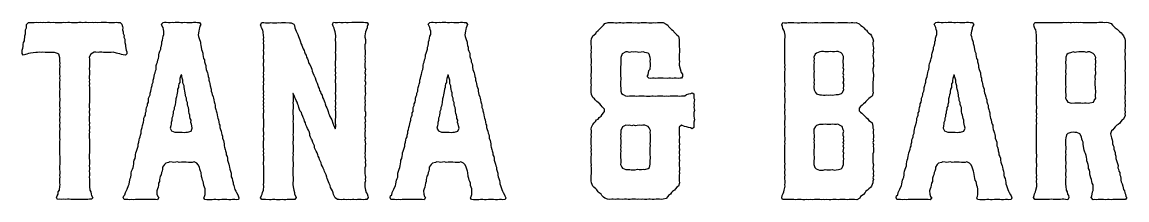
# Model space of a CAD drawing. Extents: x 2 to 209, y -23 to -4.
# Drawn here: x 150.8 to 209.2, y -22.7 to -13.3 of the extents above; entities that cross this region are included whole.
import ezdxf

# ---------------------------------------------------------------- set-up
doc = ezdxf.new("R2010")
doc.units = 0
doc.layers.add('INK_EXT_XXXXXX', color=7, linetype='CONTINUOUS')

msp = doc.modelspace()

# ---------------------------------------------------------------- linework, layer by layer
at = {"layer": 'INK_EXT_XXXXXX', "color": 7}
for points in [[(156.079, -13.511), (156.104, -13.597), (156.092, -13.695), (156.116, -13.805), (156.128, -13.879), (156.166, -13.99), (156.153, -14.088), (156.202, -14.186), (156.202, -14.259), (156.202, -14.37), (156.239, -14.48), (156.239, -14.554), (156.263, -14.677), (156.288, -14.762), (156.313, -14.848), (156.313, -14.959), (156.251, -15.032), (156.128, -15.02), (156.03, -14.996), (155.945, -14.959), (155.847, -14.946), (155.773, -14.922), (155.589, -14.873), (155.478, -14.885), (155.393, -14.897), (155.294, -14.885), (155.172, -14.897), (155.086, -14.897), (154.987, -14.873), (154.877, -14.873), (154.804, -14.885), (154.681, -14.873), (154.583, -14.873), (154.411, -14.984), (154.325, -15.143), (154.337, -15.241), (154.35, -15.351), (154.337, -15.45), (154.337, -15.634), (154.325, -15.757), (154.35, -15.855), (154.35, -16.026), (154.325, -16.149), (154.325, -16.223), (154.337, -16.345), (154.325, -16.419), (154.35, -16.529), (154.325, -16.639), (154.35, -16.714), (154.337, -16.836), (154.35, -16.934), (154.35, -17.02), (154.337, -17.13), (154.337, -17.413), (154.35, -17.523), (154.325, -17.609), (154.325, -17.719), (154.35, -17.916), (154.325, -17.99), (154.35, -18.186), (154.325, -18.284), (154.325, -18.492), (154.337, -18.591), (154.325, -18.713), (154.337, -18.787), (154.35, -18.897), (154.325, -18.995), (154.337, -19.082), (154.325, -19.18), (154.325, -19.388), (154.337, -19.474), (154.35, -19.596), (154.337, -19.683), (154.337, -19.768), (154.35, -19.866), (154.35, -20.173), (154.325, -20.259), (154.325, -20.455), (154.337, -20.578), (154.337, -20.762), (154.325, -20.86), (154.35, -20.958), (154.35, -21.044), (154.325, -21.142), (154.337, -21.253), (154.337, -21.351), (154.325, -21.449), (154.337, -21.56), (154.337, -21.731), (154.35, -21.829), (154.337, -21.952), (154.362, -22.148), (154.411, -22.222), (154.423, -22.345), (154.448, -22.418), (154.509, -22.541), (154.448, -22.615), (154.35, -22.615), (154.252, -22.627), (154.129, -22.639), (154.055, -22.639), (153.957, -22.627), (153.761, -22.627), (153.65, -22.639), (153.552, -22.627), (153.442, -22.627), (153.356, -22.639), (153.27, -22.615), (153.172, -22.615), (153.061, -22.627), (152.976, -22.615), (152.878, -22.639), (152.754, -22.615), (152.656, -22.627), (152.595, -22.529), (152.632, -22.443), (152.693, -22.345), (152.693, -22.222), (152.754, -22.148), (152.767, -21.927), (152.791, -21.854), (152.779, -21.756), (152.767, -21.645), (152.767, -21.56), (152.791, -21.437), (152.779, -21.363), (152.791, -21.241), (152.791, -21.154), (152.767, -21.056), (152.779, -20.971), (152.767, -20.873), (152.791, -20.775), (152.791, -20.357), (152.767, -20.284), (152.779, -20.186), (152.779, -20.062), (152.767, -19.964), (152.779, -19.866), (152.767, -19.793), (152.767, -19.584), (152.791, -19.474), (152.767, -19.376), (152.767, -19.29), (152.779, -19.192), (152.767, -19.082), (152.791, -18.885), (152.779, -18.799), (152.779, -18.689), (152.791, -18.615), (152.767, -18.48), (152.779, -18.406), (152.791, -18.309), (152.779, -18.186), (152.767, -18.112), (152.791, -18.001), (152.779, -17.916), (152.791, -17.818), (152.767, -17.707), (152.767, -17.597), (152.779, -17.511), (152.791, -17.413), (152.791, -17.327), (152.767, -17.228), (152.767, -16.934), (152.791, -16.812), (152.767, -16.726), (152.779, -16.639), (152.779, -16.541), (152.767, -16.443), (152.791, -16.345), (152.767, -16.247), (152.791, -16.136), (152.779, -16.038), (152.779, -15.94), (152.767, -15.83), (152.767, -15.757), (152.791, -15.634), (152.779, -15.535), (152.791, -15.462), (152.779, -15.351), (152.767, -15.253), (152.767, -15.168), (152.718, -14.984), (152.644, -14.934), (152.497, -14.897), (152.374, -14.885), (152.3, -14.885), (152.202, -14.897), (152.092, -14.885), (151.994, -14.897), (151.884, -14.873), (151.798, -14.897), (151.712, -14.873), (151.589, -14.897), (151.503, -14.885), (151.221, -14.922), (151.123, -14.946), (151.025, -14.984), (150.951, -14.996), (150.841, -15.032), (150.78, -14.946), (150.792, -14.873), (150.792, -14.762), (150.816, -14.665), (150.841, -14.578), (150.841, -14.468), (150.853, -14.358), (150.902, -14.272), (150.914, -14.186), (150.927, -14.1), (150.927, -14.002), (150.963, -13.904), (150.963, -13.781), (150.963, -13.695), (151.012, -13.597), (151.012, -13.487), (151.012, -13.413), (151.123, -13.314), (151.246, -13.302), (151.417, -13.302), (151.515, -13.29), (151.626, -13.302), (151.736, -13.29), (151.834, -13.302), (151.921, -13.29), (152.019, -13.314), (152.117, -13.29), (152.227, -13.29), (152.3, -13.314), (152.424, -13.29), (152.522, -13.314), (152.595, -13.314), (152.705, -13.302), (152.791, -13.314), (152.89, -13.314), (152.988, -13.29), (153.098, -13.302), (153.196, -13.29), (153.282, -13.29), (153.392, -13.302), (153.503, -13.302), (153.577, -13.314), (153.699, -13.314), (153.773, -13.29), (153.895, -13.29), (153.994, -13.302), (154.092, -13.29), (154.178, -13.29), (154.288, -13.314), (154.484, -13.29), (154.571, -13.302), (154.681, -13.29), (154.767, -13.314), (154.963, -13.29), (155.246, -13.29), (155.368, -13.302), (155.454, -13.302), (155.552, -13.314), (155.662, -13.302), (155.748, -13.29), (155.847, -13.314), (155.957, -13.302), (156.043, -13.389)], [(162.067, -22.198), (162.104, -22.271), (162.177, -22.382), (162.202, -22.443), (162.239, -22.553), (162.214, -22.639), (162.092, -22.652), (162.018, -22.639), (161.907, -22.627), (161.809, -22.652), (161.699, -22.652), (161.601, -22.627), (161.515, -22.627), (161.416, -22.639), (161.331, -22.639), (161.208, -22.652), (161.122, -22.652), (161.024, -22.639), (160.914, -22.627), (160.828, -22.652), (160.545, -22.652), (160.435, -22.627), (160.386, -22.541), (160.423, -22.468), (160.447, -22.37), (160.447, -22.161), (160.447, -22.063), (160.423, -21.977), (160.386, -21.903), (160.374, -21.78), (160.349, -21.694), (160.312, -21.608), (160.288, -21.523), (160.264, -21.425), (160.239, -21.204), (160.214, -21.142), (160.177, -21.044), (160.153, -20.922), (160.092, -20.799), (160.006, -20.725), (159.871, -20.652), (159.773, -20.676), (159.576, -20.676), (159.453, -20.663), (159.196, -20.663), (159.085, -20.676), (159, -20.652), (158.901, -20.663), (158.803, -20.676), (158.718, -20.663), (158.595, -20.652), (158.521, -20.676), (158.374, -20.713), (158.3, -20.787), (158.202, -20.922), (158.202, -21.032), (158.178, -21.142), (158.141, -21.204), (158.129, -21.326), (158.08, -21.4), (158.055, -21.511), (158.043, -21.584), (158.043, -21.682), (157.993, -21.78), (157.981, -21.879), (157.969, -21.977), (157.933, -22.063), (157.896, -22.185), (157.908, -22.345), (157.945, -22.468), (158.006, -22.529), (157.933, -22.652), (157.822, -22.639), (157.724, -22.627), (157.527, -22.627), (157.43, -22.639), (157.331, -22.639), (157.245, -22.627), (157.159, -22.639), (157.037, -22.639), (156.963, -22.627), (156.841, -22.639), (156.767, -22.627), (156.669, -22.652), (156.558, -22.627), (156.448, -22.652), (156.362, -22.639), (156.263, -22.627), (156.166, -22.627), (156.128, -22.529), (156.153, -22.443), (156.215, -22.382), (156.239, -22.271), (156.276, -22.198), (156.325, -22.087), (156.411, -21.903), (156.436, -21.829), (156.448, -21.707), (156.472, -21.608), (156.497, -21.523), (156.534, -21.449), (156.546, -21.326), (156.546, -21.253), (156.57, -21.142), (156.607, -21.032), (156.644, -20.946), (156.669, -20.86), (156.681, -20.75), (156.693, -20.652), (156.705, -20.566), (156.754, -20.48), (156.767, -20.357), (156.779, -20.272), (156.791, -20.173), (156.828, -20.087), (156.865, -19.989), (156.889, -19.879), (156.914, -19.817), (156.914, -19.719), (156.951, -19.609), (156.963, -19.498), (156.988, -19.425), (157.024, -19.327), (157.037, -19.241), (157.073, -19.13), (157.073, -19.032), (157.098, -18.946), (157.122, -18.848), (157.147, -18.738), (157.196, -18.554), (157.22, -18.456), (157.22, -18.357), (157.257, -18.271), (157.294, -18.186), (157.294, -18.063), (157.343, -17.99), (157.343, -17.891), (157.355, -17.781), (157.405, -17.682), (157.405, -17.597), (157.454, -17.511), (157.466, -17.388), (157.466, -17.302), (157.515, -17.192), (157.54, -17.118), (157.54, -17.032), (157.589, -16.922), (157.601, -16.836), (157.613, -16.726), (157.65, -16.627), (157.662, -16.554), (157.699, -16.443), (157.699, -16.345), (157.736, -16.235), (157.76, -16.149), (157.785, -16.038), (157.809, -15.952), (157.822, -15.855), (157.858, -15.781), (157.871, -15.658), (157.871, -15.572), (157.896, -15.462), (157.933, -15.401), (157.956, -15.278), (157.981, -15.204), (158.006, -15.106), (158.006, -15.008), (158.031, -14.922), (158.067, -14.812), (158.104, -14.713), (158.104, -14.603), (158.141, -14.53), (158.165, -14.406), (158.165, -14.333), (158.202, -14.235), (158.214, -14.137), (158.239, -14.027), (158.276, -13.94), (158.276, -13.768), (158.251, -13.671), (158.227, -13.572), (158.19, -13.499), (158.141, -13.401), (158.227, -13.302), (158.312, -13.29), (158.399, -13.29), (158.509, -13.314), (158.607, -13.314), (158.718, -13.29), (158.791, -13.302), (158.877, -13.29), (159.073, -13.29), (159.172, -13.314), (159.27, -13.314), (159.38, -13.29), (159.491, -13.302), (159.65, -13.302), (159.761, -13.314), (159.846, -13.29), (159.957, -13.29), (160.042, -13.302), (160.153, -13.314), (160.227, -13.413), (160.177, -13.499), (160.153, -13.585), (160.141, -13.658), (160.116, -13.768), (160.079, -13.953), (160.104, -14.039), (160.129, -14.149), (160.202, -14.345), (160.202, -14.406), (160.227, -14.517), (160.251, -14.615), (160.264, -14.726), (160.288, -14.824), (160.337, -14.922), (160.337, -14.996), (160.349, -15.106), (160.374, -15.204), (160.423, -15.278), (160.423, -15.388), (160.46, -15.486), (160.484, -15.572), (160.484, -15.67), (160.509, -15.781), (160.545, -15.879), (160.582, -15.965), (160.595, -16.038), (160.607, -16.149), (160.643, -16.235), (160.643, -16.345), (160.68, -16.443), (160.693, -16.529), (160.717, -16.639), (160.778, -16.812), (160.778, -16.922), (160.803, -17.008), (160.828, -17.106), (160.877, -17.216), (160.889, -17.29), (160.914, -17.388), (160.926, -17.486), (160.963, -17.597), (160.987, -17.67), (160.987, -17.781), (161.024, -17.891), (161.036, -17.965), (161.073, -18.075), (161.085, -18.173), (161.098, -18.271), (161.122, -18.345), (161.159, -18.443), (161.171, -18.566), (161.196, -18.664), (161.233, -18.725), (161.233, -18.836), (161.257, -18.946), (161.294, -19.032), (161.318, -19.143), (161.343, -19.216), (161.368, -19.302), (161.368, -19.4), (161.416, -19.523), (161.441, -19.621), (161.454, -19.707), (161.454, -19.805), (161.478, -19.879), (161.515, -20.001), (161.527, -20.075), (161.564, -20.173), (161.564, -20.284), (161.613, -20.37), (161.637, -20.455), (161.637, -20.553), (161.662, -20.663), (161.699, -20.775), (161.723, -20.86), (161.748, -20.934), (161.76, -21.044), (161.797, -21.142), (161.822, -21.253), (161.822, -21.351), (161.834, -21.437), (161.882, -21.523), (161.907, -21.633), (161.932, -21.731), (161.932, -21.817), (161.969, -21.903), (162.03, -22.112)], [(165.17, -22.259), (165.183, -22.333), (165.256, -22.529), (165.195, -22.639), (165.097, -22.627), (164.999, -22.639), (164.79, -22.639), (164.717, -22.652), (164.606, -22.652), (164.521, -22.639), (164.41, -22.652), (164.226, -22.652), (164.14, -22.627), (164.017, -22.627), (163.943, -22.652), (163.846, -22.652), (163.649, -22.627), (163.453, -22.627), (163.38, -22.541), (163.44, -22.431), (163.465, -22.345), (163.49, -22.259), (163.539, -22.148), (163.551, -21.94), (163.539, -21.842), (163.563, -21.756), (163.551, -21.657), (163.551, -21.449), (163.563, -21.363), (163.551, -21.265), (163.551, -20.873), (163.539, -20.775), (163.539, -20.676), (163.551, -20.578), (163.551, -20.467), (163.563, -20.37), (163.539, -20.272), (163.563, -20.197), (163.539, -20.087), (163.551, -19.977), (163.539, -19.891), (163.539, -19.584), (163.551, -19.486), (163.551, -19.388), (163.539, -19.314), (163.563, -19.192), (163.563, -19.118), (163.539, -18.995), (163.539, -18.897), (163.551, -18.811), (163.563, -18.701), (163.551, -18.603), (163.563, -18.517), (163.551, -18.431), (163.539, -18.32), (163.539, -18.124), (163.563, -18.026), (163.563, -17.928), (163.539, -17.83), (163.563, -17.744), (163.539, -17.621), (163.551, -17.548), (163.539, -17.45), (163.563, -17.339), (163.539, -17.228), (163.563, -17.155), (163.539, -17.045), (163.563, -16.959), (163.539, -16.836), (163.539, -16.639), (163.563, -16.554), (163.539, -16.456), (163.563, -16.358), (163.563, -16.271), (163.539, -16.149), (163.563, -16.051), (163.539, -15.977), (163.551, -15.879), (163.563, -15.769), (163.563, -15.658), (163.539, -15.572), (163.539, -15.462), (163.563, -15.388), (163.551, -15.278), (163.539, -15.179), (163.539, -15.069), (163.551, -14.996), (163.551, -14.873), (163.539, -14.775), (163.563, -14.677), (163.551, -14.578), (163.563, -14.493), (163.539, -14.394), (163.563, -14.284), (163.539, -14.21), (163.551, -14.088), (163.539, -14.014), (163.527, -13.793), (163.502, -13.707), (163.44, -13.597), (163.416, -13.523), (163.38, -13.426), (163.453, -13.314), (163.563, -13.302), (163.637, -13.327), (163.846, -13.327), (163.931, -13.302), (164.017, -13.327), (164.238, -13.327), (164.324, -13.302), (164.422, -13.327), (164.496, -13.302), (164.692, -13.302), (164.913, -13.327), (164.999, -13.327), (165.134, -13.401), (165.17, -13.474), (165.195, -13.597), (165.232, -13.683), (165.269, -13.768), (165.293, -13.842), (165.354, -13.94), (165.391, -14.051), (165.428, -14.137), (165.453, -14.223), (165.501, -14.333), (165.514, -14.406), (165.563, -14.505), (165.6, -14.603), (165.636, -14.701), (165.686, -14.775), (165.711, -14.861), (165.747, -14.959), (165.784, -15.032), (165.809, -15.143), (165.87, -15.229), (165.894, -15.315), (165.919, -15.425), (165.98, -15.523), (166.054, -15.683), (166.091, -15.769), (166.103, -15.867), (166.152, -15.965), (166.189, -16.075), (166.238, -16.161), (166.263, -16.223), (166.299, -16.345), (166.324, -16.407), (166.373, -16.505), (166.41, -16.615), (166.434, -16.701), (166.471, -16.787), (166.495, -16.897), (166.557, -16.959), (166.569, -17.057), (166.63, -17.142), (166.655, -17.253), (166.705, -17.352), (166.741, -17.437), (166.778, -17.523), (166.79, -17.597), (166.839, -17.719), (166.888, -17.805), (166.925, -17.891), (166.95, -17.99), (166.974, -18.087), (167.011, -18.161), (167.048, -18.259), (167.097, -18.357), (167.146, -18.431), (167.195, -18.615), (167.231, -18.701), (167.281, -18.823), (167.318, -18.91), (167.342, -18.885), (167.366, -18.787), (167.366, -18.713), (167.342, -18.591), (167.342, -18.394), (167.366, -18.32), (167.366, -18.21), (167.355, -18.112), (167.355, -18.001), (167.342, -17.903), (167.366, -17.83), (167.342, -17.731), (167.366, -17.633), (167.366, -17.535), (167.342, -17.425), (167.355, -17.339), (167.366, -17.216), (167.355, -17.142), (167.342, -17.045), (167.366, -16.934), (167.355, -16.836), (167.366, -16.738), (167.366, -16.541), (167.342, -16.443), (167.342, -16.37), (167.366, -16.247), (167.366, -16.173), (167.342, -16.075), (167.355, -15.952), (167.342, -15.879), (167.342, -15.781), (167.366, -15.658), (167.342, -15.585), (167.342, -15.388), (167.355, -15.266), (167.355, -15.069), (167.366, -14.984), (167.342, -14.885), (167.355, -14.799), (167.355, -14.689), (167.366, -14.578), (167.355, -14.48), (167.366, -14.406), (167.342, -14.186), (167.366, -14.088), (167.366, -13.99), (167.33, -13.805), (167.293, -13.695), (167.268, -13.609), (167.219, -13.499), (167.183, -13.401), (167.244, -13.29), (167.33, -13.302), (167.453, -13.302), (167.551, -13.29), (167.624, -13.314), (167.747, -13.314), (167.845, -13.29), (167.919, -13.314), (168.017, -13.314), (168.213, -13.29), (168.826, -13.29), (168.925, -13.314), (169.023, -13.302), (169.06, -13.401), (169.023, -13.523), (169.011, -13.597), (168.961, -13.707), (168.925, -13.805), (168.901, -14.014), (168.901, -14.088), (168.925, -14.21), (168.925, -14.394), (168.901, -14.493), (168.901, -14.701), (168.913, -14.775), (168.913, -14.984), (168.901, -15.081), (168.913, -15.179), (168.901, -15.266), (168.913, -15.364), (168.901, -15.474), (168.901, -15.67), (168.925, -15.769), (168.901, -15.965), (168.925, -16.063), (168.913, -16.173), (168.913, -16.26), (168.901, -16.37), (168.925, -16.443), (168.925, -16.566), (168.901, -16.652), (168.913, -16.75), (168.913, -16.959), (168.925, -17.045), (168.913, -17.155), (168.901, -17.228), (168.901, -17.327), (168.913, -17.437), (168.901, -17.523), (168.913, -17.633), (168.901, -17.744), (168.901, -17.94), (168.925, -18.026), (168.925, -18.222), (168.901, -18.309), (168.913, -18.431), (168.925, -18.504), (168.901, -18.603), (168.913, -18.701), (168.913, -18.799), (168.901, -18.922), (168.913, -18.995), (168.901, -19.118), (168.901, -19.314), (168.925, -19.4), (168.901, -19.486), (168.913, -19.609), (168.925, -19.707), (168.913, -19.793), (168.913, -20.099), (168.901, -20.186), (168.913, -20.296), (168.901, -20.37), (168.913, -20.492), (168.925, -20.566), (168.913, -20.688), (168.925, -20.775), (168.925, -20.873), (168.901, -20.958), (168.901, -21.265), (168.913, -21.376), (168.925, -21.461), (168.913, -21.572), (168.925, -21.645), (168.901, -21.756), (168.901, -21.965), (168.925, -22.136), (168.961, -22.259), (169.011, -22.333), (169.048, -22.455), (169.072, -22.529), (168.999, -22.639), (168.913, -22.639), (168.826, -22.652), (168.704, -22.639), (168.618, -22.639), (168.508, -22.627), (168.434, -22.652), (168.311, -22.639), (168.238, -22.639), (168.115, -22.652), (168.029, -22.627), (167.931, -22.652), (167.821, -22.627), (167.747, -22.627), (167.649, -22.652), (167.538, -22.639), (167.453, -22.639), (167.33, -22.553), (167.293, -22.468), (167.231, -22.37), (167.219, -22.283), (167.183, -22.173), (167.133, -22.087), (167.084, -22.001), (167.06, -21.891), (167.011, -21.792), (166.937, -21.621), (166.9, -21.535), (166.888, -21.461), (166.852, -21.339), (166.815, -21.265), (166.753, -21.167), (166.741, -21.081), (166.692, -20.983), (166.655, -20.897), (166.606, -20.811), (166.593, -20.7), (166.545, -20.627), (166.495, -20.529), (166.483, -20.443), (166.434, -20.345), (166.41, -20.272), (166.373, -20.173), (166.312, -20.087), (166.238, -19.903), (166.226, -19.805), (166.177, -19.707), (166.14, -19.633), (166.115, -19.511), (166.079, -19.449), (166.029, -19.351), (165.992, -19.253), (165.98, -19.167), (165.944, -19.057), (165.907, -18.983), (165.858, -18.885), (165.833, -18.811), (165.772, -18.701), (165.76, -18.603), (165.711, -18.504), (165.686, -18.419), (165.636, -18.32), (165.613, -18.259), (165.563, -18.137), (165.538, -18.051), (165.478, -17.977), (165.441, -17.891), (165.403, -17.793), (165.379, -17.695), (165.354, -17.621), (165.318, -17.511), (165.256, -17.413), (165.232, -17.327), (165.195, -17.253), (165.158, -17.155), (165.109, -17.057), (165.085, -17.045), (165.097, -17.155), (165.109, -17.241), (165.109, -17.364), (165.097, -17.45), (165.085, -17.548), (165.097, -17.633), (165.097, -17.83), (165.085, -17.953), (165.085, -18.124), (165.097, -18.247), (165.109, -18.32), (165.097, -18.419), (165.085, -18.529), (165.109, -18.627), (165.109, -18.836), (165.097, -18.934), (165.109, -19.02), (165.097, -19.13), (165.085, -19.216), (165.109, -19.314), (165.109, -19.425), (165.097, -19.511), (165.085, -19.596), (165.085, -19.695), (165.097, -19.781), (165.097, -19.903), (165.109, -20.001), (165.097, -20.099), (165.085, -20.186), (165.109, -20.284), (165.085, -20.394), (165.085, -20.59), (165.097, -20.676), (165.097, -20.873), (165.085, -20.958), (165.085, -21.376), (165.097, -21.461), (165.109, -21.572), (165.109, -21.657), (165.085, -21.744), (165.085, -21.842), (165.109, -21.965), (165.134, -22.136)], [(176.163, -22.198), (176.2, -22.271), (176.274, -22.382), (176.298, -22.443), (176.335, -22.553), (176.31, -22.639), (176.188, -22.652), (176.115, -22.639), (176.004, -22.627), (175.906, -22.652), (175.796, -22.652), (175.697, -22.627), (175.611, -22.627), (175.513, -22.639), (175.427, -22.639), (175.305, -22.652), (175.219, -22.652), (175.121, -22.639), (175.01, -22.627), (174.924, -22.652), (174.642, -22.652), (174.532, -22.627), (174.482, -22.541), (174.52, -22.468), (174.544, -22.37), (174.544, -22.161), (174.544, -22.063), (174.52, -21.977), (174.482, -21.903), (174.47, -21.78), (174.446, -21.694), (174.409, -21.608), (174.385, -21.523), (174.36, -21.425), (174.335, -21.204), (174.311, -21.142), (174.274, -21.044), (174.249, -20.922), (174.188, -20.799), (174.102, -20.725), (173.967, -20.652), (173.869, -20.676), (173.673, -20.676), (173.55, -20.663), (173.293, -20.663), (173.182, -20.676), (173.096, -20.652), (172.998, -20.663), (172.9, -20.676), (172.814, -20.663), (172.691, -20.652), (172.618, -20.676), (172.471, -20.713), (172.397, -20.787), (172.299, -20.922), (172.299, -21.032), (172.274, -21.142), (172.237, -21.204), (172.225, -21.326), (172.176, -21.4), (172.151, -21.511), (172.139, -21.584), (172.139, -21.682), (172.09, -21.78), (172.078, -21.879), (172.066, -21.977), (172.029, -22.063), (171.992, -22.185), (172.004, -22.345), (172.041, -22.468), (172.102, -22.529), (172.029, -22.652), (171.918, -22.639), (171.82, -22.627), (171.624, -22.627), (171.526, -22.639), (171.428, -22.639), (171.342, -22.627), (171.255, -22.639), (171.133, -22.639), (171.06, -22.627), (170.937, -22.639), (170.863, -22.627), (170.765, -22.652), (170.654, -22.627), (170.544, -22.652), (170.458, -22.639), (170.36, -22.627), (170.262, -22.627), (170.225, -22.529), (170.25, -22.443), (170.311, -22.382), (170.336, -22.271), (170.373, -22.198), (170.422, -22.087), (170.507, -21.903), (170.532, -21.829), (170.544, -21.707), (170.569, -21.608), (170.593, -21.523), (170.63, -21.449), (170.642, -21.326), (170.642, -21.253), (170.667, -21.142), (170.704, -21.032), (170.741, -20.946), (170.765, -20.86), (170.778, -20.75), (170.789, -20.652), (170.802, -20.566), (170.851, -20.48), (170.863, -20.357), (170.876, -20.272), (170.888, -20.173), (170.925, -20.087), (170.961, -19.989), (170.986, -19.879), (171.01, -19.817), (171.01, -19.719), (171.047, -19.609), (171.06, -19.498), (171.084, -19.425), (171.121, -19.327), (171.133, -19.241), (171.17, -19.13), (171.17, -19.032), (171.195, -18.946), (171.219, -18.848), (171.244, -18.738), (171.293, -18.554), (171.317, -18.456), (171.317, -18.357), (171.354, -18.271), (171.391, -18.186), (171.391, -18.063), (171.44, -17.99), (171.44, -17.891), (171.452, -17.781), (171.501, -17.682), (171.501, -17.597), (171.55, -17.511), (171.563, -17.388), (171.563, -17.302), (171.612, -17.192), (171.636, -17.118), (171.636, -17.032), (171.685, -16.922), (171.698, -16.836), (171.71, -16.726), (171.746, -16.627), (171.759, -16.554), (171.796, -16.443), (171.796, -16.345), (171.833, -16.235), (171.857, -16.149), (171.882, -16.038), (171.906, -15.952), (171.918, -15.855), (171.955, -15.781), (171.968, -15.658), (171.968, -15.572), (171.992, -15.462), (172.029, -15.401), (172.053, -15.278), (172.078, -15.204), (172.102, -15.106), (172.102, -15.008), (172.127, -14.922), (172.164, -14.812), (172.2, -14.713), (172.2, -14.603), (172.237, -14.53), (172.262, -14.406), (172.262, -14.333), (172.299, -14.235), (172.311, -14.137), (172.336, -14.027), (172.372, -13.94), (172.372, -13.768), (172.348, -13.671), (172.324, -13.572), (172.286, -13.499), (172.237, -13.401), (172.324, -13.302), (172.409, -13.29), (172.495, -13.29), (172.606, -13.314), (172.704, -13.314), (172.814, -13.29), (172.888, -13.302), (172.974, -13.29), (173.17, -13.29), (173.268, -13.314), (173.366, -13.314), (173.476, -13.29), (173.587, -13.302), (173.747, -13.302), (173.857, -13.314), (173.943, -13.29), (174.054, -13.29), (174.139, -13.302), (174.249, -13.314), (174.323, -13.413), (174.274, -13.499), (174.249, -13.585), (174.237, -13.658), (174.213, -13.768), (174.176, -13.953), (174.201, -14.039), (174.225, -14.149), (174.299, -14.345), (174.299, -14.406), (174.323, -14.517), (174.348, -14.615), (174.36, -14.726), (174.385, -14.824), (174.433, -14.922), (174.433, -14.996), (174.446, -15.106), (174.47, -15.204), (174.52, -15.278), (174.52, -15.388), (174.556, -15.486), (174.58, -15.572), (174.58, -15.67), (174.605, -15.781), (174.642, -15.879), (174.679, -15.965), (174.692, -16.038), (174.704, -16.149), (174.74, -16.235), (174.74, -16.345), (174.777, -16.443), (174.79, -16.529), (174.814, -16.639), (174.875, -16.812), (174.875, -16.922), (174.9, -17.008), (174.924, -17.106), (174.973, -17.216), (174.986, -17.29), (175.01, -17.388), (175.023, -17.486), (175.059, -17.597), (175.084, -17.67), (175.084, -17.781), (175.121, -17.891), (175.133, -17.965), (175.17, -18.075), (175.182, -18.173), (175.194, -18.271), (175.219, -18.345), (175.256, -18.443), (175.268, -18.566), (175.293, -18.664), (175.329, -18.725), (175.329, -18.836), (175.354, -18.946), (175.391, -19.032), (175.415, -19.143), (175.44, -19.216), (175.464, -19.302), (175.464, -19.4), (175.513, -19.523), (175.538, -19.621), (175.55, -19.707), (175.55, -19.805), (175.574, -19.879), (175.611, -20.001), (175.624, -20.075), (175.66, -20.173), (175.66, -20.284), (175.709, -20.37), (175.734, -20.455), (175.734, -20.553), (175.759, -20.663), (175.796, -20.775), (175.82, -20.86), (175.844, -20.934), (175.857, -21.044), (175.894, -21.142), (175.918, -21.253), (175.918, -21.351), (175.931, -21.437), (175.98, -21.523), (176.004, -21.633), (176.029, -21.731), (176.029, -21.817), (176.065, -21.903), (176.127, -22.112)], [(185.892, -17.106), (186.015, -17.069), (186.113, -17.057), (186.199, -17.008), (186.285, -17.069), (186.285, -17.29), (186.309, -17.364), (186.298, -17.462), (186.285, -17.584), (186.298, -17.67), (186.285, -17.781), (186.298, -17.854), (186.309, -17.953), (186.285, -18.051), (186.285, -18.247), (186.298, -18.357), (186.309, -18.443), (186.285, -18.566), (186.285, -18.848), (186.199, -18.91), (186.101, -18.86), (186.003, -18.848), (185.892, -18.799), (185.794, -18.787), (185.623, -18.725), (185.512, -18.823), (185.512, -18.922), (185.5, -19.02), (185.512, -19.143), (185.512, -19.228), (185.525, -19.339), (185.5, -19.511), (185.5, -19.609), (185.525, -19.719), (185.5, -19.805), (185.512, -19.891), (185.525, -20.014), (185.512, -20.099), (185.5, -20.21), (185.525, -20.284), (185.512, -20.382), (185.5, -20.492), (185.525, -20.578), (185.512, -20.688), (185.512, -20.86), (185.525, -20.958), (185.525, -21.069), (185.5, -21.167), (185.525, -21.253), (185.5, -21.351), (185.512, -21.449), (185.5, -21.56), (185.5, -21.645), (185.525, -21.756), (185.463, -21.927), (185.389, -21.977), (185.304, -22.063), (185.255, -22.148), (185.157, -22.21), (185.095, -22.259), (185.046, -22.357), (184.947, -22.431), (184.898, -22.48), (184.825, -22.578), (184.653, -22.615), (184.568, -22.627), (184.457, -22.615), (184.285, -22.615), (184.175, -22.639), (184.077, -22.639), (183.978, -22.615), (183.893, -22.615), (183.795, -22.639), (183.672, -22.639), (183.586, -22.615), (183.487, -22.627), (183.377, -22.615), (183.304, -22.627), (183.193, -22.615), (183.009, -22.615), (182.923, -22.639), (182.801, -22.627), (182.714, -22.615), (182.616, -22.615), (182.531, -22.639), (182.335, -22.615), (182.212, -22.615), (182.126, -22.639), (182.015, -22.615), (181.942, -22.615), (181.819, -22.627), (181.721, -22.615), (181.574, -22.566), (181.5, -22.505), (181.414, -22.418), (181.377, -22.357), (181.279, -22.283), (181.23, -22.222), (181.144, -22.124), (181.095, -22.075), (180.997, -21.977), (180.936, -21.927), (180.874, -21.756), (180.862, -21.657), (180.862, -21.547), (180.85, -21.474), (180.85, -21.363), (180.874, -21.278), (180.874, -20.958), (180.85, -20.86), (180.874, -20.799), (180.85, -20.676), (180.862, -20.59), (180.862, -20.505), (180.85, -20.382), (180.874, -20.284), (180.874, -20.21), (180.862, -20.099), (180.874, -20.014), (180.862, -19.891), (180.874, -19.817), (180.85, -19.719), (180.85, -19.633), (180.862, -19.511), (180.85, -19.412), (180.874, -19.327), (180.85, -19.216), (180.874, -19.118), (180.874, -19.02), (180.85, -18.934), (180.874, -18.823), (180.948, -18.689), (181.009, -18.603), (181.083, -18.529), (181.132, -18.443), (181.23, -18.394), (181.279, -18.309), (181.377, -18.235), (181.439, -18.161), (181.512, -18.075), (181.561, -18.001), (181.561, -17.866), (181.512, -17.818), (181.426, -17.756), (181.377, -17.682), (181.304, -17.597), (181.156, -17.462), (181.071, -17.375), (181.021, -17.327), (180.948, -17.253), (180.874, -17.093), (180.862, -16.983), (180.862, -16.689), (180.874, -16.591), (180.862, -16.517), (180.862, -16.394), (180.85, -16.333), (180.874, -16.235), (180.862, -16.136), (180.862, -16.026), (180.874, -15.94), (180.874, -15.646), (180.85, -15.535), (180.874, -15.437), (180.874, -15.241), (180.85, -15.155), (180.862, -15.069), (180.862, -14.959), (180.874, -14.873), (180.862, -14.762), (180.874, -14.689), (180.874, -14.578), (180.85, -14.468), (180.862, -14.37), (180.85, -14.272), (180.874, -14.174), (180.948, -14.014), (181.095, -13.892), (181.132, -13.793), (181.23, -13.732), (181.291, -13.658), (181.353, -13.609), (181.426, -13.523), (181.512, -13.449), (181.574, -13.364), (181.746, -13.302), (181.819, -13.314), (182.04, -13.314), (182.138, -13.327), (182.236, -13.327), (182.322, -13.302), (182.42, -13.302), (182.506, -13.327), (182.604, -13.327), (182.727, -13.314), (182.813, -13.302), (182.911, -13.314), (182.997, -13.314), (183.095, -13.327), (183.193, -13.314), (183.304, -13.327), (183.402, -13.327), (183.5, -13.314), (183.574, -13.314), (183.696, -13.302), (183.77, -13.302), (183.893, -13.327), (184.077, -13.327), (184.163, -13.302), (184.261, -13.327), (184.359, -13.302), (184.469, -13.314), (184.555, -13.314), (184.666, -13.302), (184.825, -13.389), (184.898, -13.449), (184.947, -13.523), (185.107, -13.683), (185.181, -13.732), (185.23, -13.793), (185.389, -13.965), (185.463, -14.027), (185.512, -14.198), (185.5, -14.284), (185.5, -14.37), (185.512, -14.48), (185.512, -14.591), (185.525, -14.689), (185.525, -14.885), (185.512, -14.959), (185.5, -15.057), (185.512, -15.155), (185.5, -15.278), (185.525, -15.364), (185.5, -15.474), (185.512, -15.56), (185.561, -15.744), (185.61, -15.94), (185.672, -16.038), (185.683, -16.149), (185.635, -16.247), (185.561, -16.247), (185.451, -16.26), (185.34, -16.235), (185.242, -16.235), (185.157, -16.26), (185.046, -16.235), (184.96, -16.235), (184.862, -16.26), (184.666, -16.235), (184.58, -16.235), (184.481, -16.247), (184.371, -16.235), (184.261, -16.26), (184.175, -16.235), (184.089, -16.235), (183.991, -16.26), (183.893, -16.235), (183.806, -16.161), (183.868, -16.063), (183.905, -15.842), (183.966, -15.769), (183.991, -15.56), (183.991, -15.474), (183.966, -15.339), (183.991, -15.266), (183.978, -15.155), (183.917, -14.984), (183.868, -14.922), (183.684, -14.885), (183.598, -14.861), (183.487, -14.873), (183.377, -14.885), (183.304, -14.873), (183.181, -14.861), (183.083, -14.873), (182.997, -14.861), (182.886, -14.885), (182.776, -14.861), (182.678, -14.861), (182.494, -14.959), (182.42, -15.155), (182.42, -15.523), (182.396, -15.646), (182.396, -15.732), (182.408, -15.83), (182.408, -15.928), (182.396, -16.026), (182.396, -16.112), (182.42, -16.235), (182.42, -16.321), (182.408, -16.407), (182.408, -16.517), (182.396, -16.603), (182.42, -16.799), (182.42, -16.922), (182.457, -17.045), (182.543, -17.106), (182.666, -17.167), (182.776, -17.192), (182.874, -17.167), (182.96, -17.18), (183.083, -17.167), (183.156, -17.18), (183.254, -17.192), (183.377, -17.167), (183.451, -17.18), (183.561, -17.167), (183.659, -17.18), (183.77, -17.192), (183.966, -17.192), (184.052, -17.18), (184.138, -17.18), (184.261, -17.192), (184.359, -17.167), (184.444, -17.18), (184.543, -17.18), (184.641, -17.167), (184.751, -17.192), (184.837, -17.18), (184.923, -17.192), (185.021, -17.167), (185.132, -17.167), (185.242, -17.18), (185.328, -17.167), (185.438, -17.167), (185.525, -17.192), (185.623, -17.167), (185.807, -17.167)], [(191.032, -13.72), (190.983, -13.622), (190.971, -13.523), (190.922, -13.426), (190.983, -13.314), (191.069, -13.327), (191.192, -13.327), (191.266, -13.314), (191.388, -13.314), (191.486, -13.302), (191.56, -13.302), (191.756, -13.327), (191.855, -13.327), (191.953, -13.302), (192.051, -13.314), (192.137, -13.314), (192.247, -13.302), (192.358, -13.327), (192.444, -13.314), (192.554, -13.327), (192.652, -13.314), (192.738, -13.314), (192.824, -13.302), (192.947, -13.327), (193.02, -13.314), (193.13, -13.302), (193.204, -13.302), (193.315, -13.314), (193.401, -13.314), (193.499, -13.302), (193.621, -13.314), (193.695, -13.302), (193.817, -13.327), (193.891, -13.302), (193.977, -13.302), (194.1, -13.314), (194.271, -13.314), (194.394, -13.302), (194.48, -13.327), (194.59, -13.314), (194.689, -13.314), (194.775, -13.327), (194.86, -13.302), (195.02, -13.376), (195.106, -13.462), (195.192, -13.511), (195.265, -13.597), (195.327, -13.671), (195.4, -13.707), (195.449, -13.805), (195.535, -13.867), (195.621, -13.928), (195.671, -14.014), (195.744, -14.161), (195.769, -14.284), (195.744, -14.37), (195.744, -14.48), (195.756, -14.554), (195.769, -14.652), (195.756, -14.775), (195.769, -14.873), (195.756, -14.959), (195.744, -15.069), (195.769, -15.266), (195.769, -15.351), (195.756, -15.462), (195.769, -15.548), (195.769, -15.634), (195.744, -15.744), (195.744, -15.842), (195.756, -15.952), (195.769, -16.051), (195.769, -16.149), (195.756, -16.235), (195.756, -16.345), (195.744, -16.431), (195.744, -16.934), (195.756, -17.02), (195.695, -17.192), (195.597, -17.253), (195.523, -17.315), (195.449, -17.375), (195.376, -17.462), (195.314, -17.548), (195.253, -17.597), (195.18, -17.658), (195.081, -17.731), (195.02, -17.83), (195.02, -17.965), (195.081, -18.038), (195.155, -18.087), (195.241, -18.173), (195.314, -18.235), (195.388, -18.32), (195.462, -18.369), (195.535, -18.467), (195.609, -18.517), (195.695, -18.591), (195.744, -18.775), (195.744, -18.873), (195.769, -18.946), (195.756, -19.045), (195.756, -19.143), (195.769, -19.241), (195.769, -19.351), (195.756, -19.449), (195.769, -19.548), (195.744, -19.633), (195.769, -19.744), (195.756, -19.842), (195.769, -19.916), (195.769, -20.137), (195.744, -20.222), (195.744, -20.688), (195.769, -20.811), (195.744, -21.007), (195.769, -21.167), (195.756, -21.265), (195.769, -21.388), (195.744, -21.486), (195.769, -21.584), (195.744, -21.67), (195.744, -21.756), (195.671, -21.927), (195.609, -22.001), (195.523, -22.075), (195.462, -22.148), (195.376, -22.198), (195.339, -22.271), (195.253, -22.37), (195.18, -22.431), (195.093, -22.48), (195.045, -22.566), (194.885, -22.652), (194.762, -22.639), (194.664, -22.627), (194.566, -22.627), (194.492, -22.639), (194.394, -22.652), (194.284, -22.639), (194.088, -22.639), (193.989, -22.627), (193.916, -22.652), (193.805, -22.627), (193.621, -22.627), (193.511, -22.652), (193.425, -22.652), (193.315, -22.627), (193.204, -22.652), (193.13, -22.639), (193.008, -22.652), (192.934, -22.639), (192.836, -22.639), (192.725, -22.627), (192.652, -22.627), (192.554, -22.652), (192.456, -22.627), (192.346, -22.652), (192.235, -22.639), (192.137, -22.652), (192.039, -22.652), (191.953, -22.627), (191.867, -22.627), (191.756, -22.639), (191.671, -22.652), (191.56, -22.639), (191.474, -22.627), (190.971, -22.627), (190.934, -22.541), (190.947, -22.431), (190.995, -22.32), (191.032, -22.234), (191.045, -22.148), (191.107, -21.927), (191.082, -21.854), (191.107, -21.756), (191.107, -21.645), (191.082, -21.547), (191.094, -21.437), (191.107, -21.351), (191.094, -21.265), (191.094, -21.167), (191.107, -21.069), (191.082, -20.946), (191.082, -20.848), (191.107, -20.762), (191.082, -20.663), (191.094, -20.553), (191.094, -20.455), (191.082, -20.382), (191.094, -20.259), (191.082, -20.186), (191.082, -20.062), (191.094, -19.964), (191.082, -19.879), (191.094, -19.768), (191.107, -19.695), (191.082, -19.596), (191.107, -19.474), (191.107, -19.388), (191.094, -19.277), (191.094, -19.204), (191.082, -19.106), (191.094, -18.995), (191.094, -18.897), (191.107, -18.811), (191.082, -18.701), (191.082, -18.615), (191.094, -18.517), (191.107, -18.406), (191.107, -18.222), (191.094, -18.124), (191.094, -18.001), (191.107, -17.916), (191.082, -17.805), (191.094, -17.707), (191.094, -17.633), (191.107, -17.523), (191.107, -17.315), (191.094, -17.241), (191.094, -17.032), (191.107, -16.934), (191.082, -16.836), (191.094, -16.738), (191.107, -16.627), (191.107, -16.529), (191.094, -16.443), (191.082, -16.333), (191.082, -16.136), (191.094, -16.063), (191.082, -15.94), (191.107, -15.769), (191.082, -15.646), (191.107, -15.56), (191.094, -15.474), (191.082, -15.351), (191.094, -15.278), (191.082, -15.168), (191.082, -14.959), (191.094, -14.873), (191.094, -14.665), (191.082, -14.578), (191.094, -14.468), (191.082, -14.394), (191.082, -14.186), (191.107, -14.1), (191.107, -13.977), (191.069, -13.793)], [(202.909, -22.198), (202.946, -22.271), (203.02, -22.382), (203.044, -22.443), (203.081, -22.553), (203.056, -22.639), (202.933, -22.652), (202.86, -22.639), (202.749, -22.627), (202.651, -22.652), (202.541, -22.652), (202.443, -22.627), (202.357, -22.627), (202.258, -22.639), (202.173, -22.639), (202.05, -22.652), (201.964, -22.652), (201.866, -22.639), (201.756, -22.627), (201.67, -22.652), (201.388, -22.652), (201.277, -22.627), (201.228, -22.541), (201.265, -22.468), (201.29, -22.37), (201.29, -22.161), (201.29, -22.063), (201.265, -21.977), (201.228, -21.903), (201.216, -21.78), (201.191, -21.694), (201.154, -21.608), (201.13, -21.523), (201.105, -21.425), (201.081, -21.204), (201.056, -21.142), (201.019, -21.044), (200.995, -20.922), (200.934, -20.799), (200.848, -20.725), (200.713, -20.652), (200.615, -20.676), (200.418, -20.676), (200.296, -20.663), (200.038, -20.663), (199.927, -20.676), (199.842, -20.652), (199.743, -20.663), (199.645, -20.676), (199.56, -20.663), (199.437, -20.652), (199.363, -20.676), (199.216, -20.713), (199.142, -20.787), (199.044, -20.922), (199.044, -21.032), (199.02, -21.142), (198.982, -21.204), (198.97, -21.326), (198.922, -21.4), (198.897, -21.511), (198.885, -21.584), (198.885, -21.682), (198.835, -21.78), (198.823, -21.879), (198.811, -21.977), (198.774, -22.063), (198.737, -22.185), (198.75, -22.345), (198.786, -22.468), (198.848, -22.529), (198.774, -22.652), (198.664, -22.639), (198.566, -22.627), (198.369, -22.627), (198.271, -22.639), (198.173, -22.639), (198.087, -22.627), (198.002, -22.639), (197.878, -22.639), (197.805, -22.627), (197.682, -22.639), (197.609, -22.627), (197.511, -22.652), (197.4, -22.627), (197.29, -22.652), (197.204, -22.639), (197.106, -22.627), (197.008, -22.627), (196.971, -22.529), (196.995, -22.443), (197.057, -22.382), (197.081, -22.271), (197.118, -22.198), (197.167, -22.087), (197.253, -21.903), (197.277, -21.829), (197.29, -21.707), (197.314, -21.608), (197.339, -21.523), (197.375, -21.449), (197.388, -21.326), (197.388, -21.253), (197.412, -21.142), (197.449, -21.032), (197.486, -20.946), (197.511, -20.86), (197.523, -20.75), (197.535, -20.652), (197.547, -20.566), (197.596, -20.48), (197.609, -20.357), (197.621, -20.272), (197.633, -20.173), (197.67, -20.087), (197.707, -19.989), (197.731, -19.879), (197.756, -19.817), (197.756, -19.719), (197.793, -19.609), (197.805, -19.498), (197.83, -19.425), (197.866, -19.327), (197.878, -19.241), (197.915, -19.13), (197.915, -19.032), (197.94, -18.946), (197.965, -18.848), (197.989, -18.738), (198.038, -18.554), (198.063, -18.456), (198.063, -18.357), (198.1, -18.271), (198.136, -18.186), (198.136, -18.063), (198.185, -17.99), (198.185, -17.891), (198.198, -17.781), (198.247, -17.682), (198.247, -17.597), (198.296, -17.511), (198.308, -17.388), (198.308, -17.302), (198.357, -17.192), (198.381, -17.118), (198.381, -17.032), (198.431, -16.922), (198.443, -16.836), (198.456, -16.726), (198.492, -16.627), (198.504, -16.554), (198.541, -16.443), (198.541, -16.345), (198.578, -16.235), (198.603, -16.149), (198.627, -16.038), (198.652, -15.952), (198.664, -15.855), (198.701, -15.781), (198.713, -15.658), (198.713, -15.572), (198.737, -15.462), (198.774, -15.401), (198.799, -15.278), (198.823, -15.204), (198.848, -15.106), (198.848, -15.008), (198.872, -14.922), (198.909, -14.812), (198.946, -14.713), (198.946, -14.603), (198.982, -14.53), (199.007, -14.406), (199.007, -14.333), (199.044, -14.235), (199.057, -14.137), (199.081, -14.027), (199.118, -13.94), (199.118, -13.768), (199.094, -13.671), (199.069, -13.572), (199.032, -13.499), (198.982, -13.401), (199.069, -13.302), (199.155, -13.29), (199.241, -13.29), (199.351, -13.314), (199.449, -13.314), (199.56, -13.29), (199.633, -13.302), (199.719, -13.29), (199.915, -13.29), (200.013, -13.314), (200.111, -13.314), (200.222, -13.29), (200.333, -13.302), (200.492, -13.302), (200.602, -13.314), (200.688, -13.29), (200.799, -13.29), (200.885, -13.302), (200.995, -13.314), (201.068, -13.413), (201.019, -13.499), (200.995, -13.585), (200.983, -13.658), (200.958, -13.768), (200.921, -13.953), (200.946, -14.039), (200.97, -14.149), (201.044, -14.345), (201.044, -14.406), (201.068, -14.517), (201.093, -14.615), (201.105, -14.726), (201.13, -14.824), (201.179, -14.922), (201.179, -14.996), (201.191, -15.106), (201.216, -15.204), (201.265, -15.278), (201.265, -15.388), (201.301, -15.486), (201.326, -15.572), (201.326, -15.67), (201.351, -15.781), (201.388, -15.879), (201.425, -15.965), (201.437, -16.038), (201.449, -16.149), (201.486, -16.235), (201.486, -16.345), (201.523, -16.443), (201.535, -16.529), (201.559, -16.639), (201.621, -16.812), (201.621, -16.922), (201.645, -17.008), (201.67, -17.106), (201.719, -17.216), (201.731, -17.29), (201.756, -17.388), (201.768, -17.486), (201.804, -17.597), (201.829, -17.67), (201.829, -17.781), (201.866, -17.891), (201.879, -17.965), (201.915, -18.075), (201.927, -18.173), (201.939, -18.271), (201.964, -18.345), (202.001, -18.443), (202.013, -18.566), (202.038, -18.664), (202.075, -18.725), (202.075, -18.836), (202.099, -18.946), (202.136, -19.032), (202.16, -19.143), (202.185, -19.216), (202.21, -19.302), (202.21, -19.4), (202.258, -19.523), (202.283, -19.621), (202.295, -19.707), (202.295, -19.805), (202.32, -19.879), (202.357, -20.001), (202.369, -20.075), (202.405, -20.173), (202.405, -20.284), (202.455, -20.37), (202.48, -20.455), (202.48, -20.553), (202.504, -20.663), (202.541, -20.775), (202.565, -20.86), (202.59, -20.934), (202.602, -21.044), (202.639, -21.142), (202.664, -21.253), (202.664, -21.351), (202.676, -21.437), (202.725, -21.523), (202.749, -21.633), (202.774, -21.731), (202.774, -21.817), (202.811, -21.903), (202.872, -22.112)], [(205.926, -22.639), (205.828, -22.615), (205.743, -22.615), (205.657, -22.627), (205.546, -22.639), (205.448, -22.627), (205.362, -22.639), (205.264, -22.639), (205.178, -22.615), (205.08, -22.627), (204.872, -22.627), (204.773, -22.639), (204.687, -22.627), (204.479, -22.627), (204.393, -22.639), (204.307, -22.639), (204.221, -22.529), (204.258, -22.418), (204.282, -22.333), (204.331, -22.222), (204.356, -22.148), (204.406, -21.952), (204.406, -21.854), (204.381, -21.657), (204.406, -21.572), (204.393, -21.449), (204.406, -21.363), (204.381, -21.265), (204.381, -20.983), (204.406, -20.885), (204.406, -20.787), (204.393, -20.663), (204.393, -20.48), (204.406, -20.382), (204.406, -20.284), (204.393, -20.186), (204.393, -19.805), (204.381, -19.707), (204.393, -19.609), (204.381, -19.486), (204.381, -19.388), (204.393, -19.314), (204.381, -19.216), (204.381, -19.093), (204.393, -18.995), (204.393, -18.91), (204.381, -18.823), (204.381, -18.713), (204.406, -18.627), (204.393, -18.517), (204.381, -18.419), (204.406, -18.309), (204.393, -18.235), (204.406, -18.137), (204.393, -18.014), (204.381, -17.916), (204.406, -17.842), (204.406, -17.719), (204.381, -17.646), (204.381, -17.535), (204.393, -17.45), (204.381, -17.352), (204.393, -17.228), (204.406, -17.155), (204.393, -17.045), (204.393, -16.836), (204.381, -16.762), (204.393, -16.652), (204.406, -16.566), (204.406, -16.456), (204.381, -16.37), (204.393, -16.26), (204.381, -16.173), (204.406, -16.051), (204.406, -15.952), (204.393, -15.855), (204.406, -15.781), (204.393, -15.683), (204.406, -15.585), (204.406, -15.462), (204.381, -15.388), (204.393, -15.266), (204.406, -15.192), (204.406, -15.094), (204.381, -14.996), (204.393, -14.897), (204.393, -14.775), (204.381, -14.701), (204.381, -14.505), (204.406, -14.394), (204.381, -14.296), (204.393, -14.186), (204.381, -14.088), (204.393, -14.002), (204.368, -13.793), (204.344, -13.695), (204.295, -13.622), (204.258, -13.523), (204.246, -13.413), (204.295, -13.314), (204.393, -13.302), (204.479, -13.302), (204.602, -13.314), (204.675, -13.314), (204.785, -13.302), (204.872, -13.314), (204.97, -13.302), (205.08, -13.302), (205.166, -13.314), (205.276, -13.302), (205.35, -13.314), (205.448, -13.302), (205.645, -13.302), (205.767, -13.314), (205.841, -13.29), (205.951, -13.314), (206.061, -13.29), (206.16, -13.302), (206.234, -13.314), (206.332, -13.29), (206.417, -13.302), (206.528, -13.29), (206.626, -13.302), (206.712, -13.29), (206.835, -13.314), (206.933, -13.302), (207.006, -13.302), (207.129, -13.314), (207.227, -13.314), (207.288, -13.302), (207.387, -13.314), (207.509, -13.314), (207.583, -13.302), (207.681, -13.29), (207.89, -13.29), (207.976, -13.302), (208.074, -13.29), (208.184, -13.314), (208.332, -13.364), (208.405, -13.449), (208.479, -13.511), (208.552, -13.597), (208.65, -13.658), (208.712, -13.707), (208.773, -13.781), (208.859, -13.855), (208.908, -13.916), (208.982, -14.014), (209.055, -14.174), (209.068, -14.259), (209.068, -14.456), (209.08, -14.578), (209.08, -14.652), (209.055, -14.75), (209.055, -14.848), (209.08, -14.946), (209.055, -15.168), (209.055, -15.266), (209.068, -15.339), (209.068, -15.45), (209.08, -15.535), (209.068, -15.658), (209.068, -15.744), (209.055, -15.83), (209.08, -15.952), (209.068, -16.026), (209.068, -16.235), (209.08, -16.345), (209.068, -16.443), (209.068, -16.529), (209.055, -16.627), (209.08, -16.738), (209.055, -16.848), (209.068, -16.934), (209.08, -17.045), (209.055, -17.216), (209.055, -17.339), (209.08, -17.425), (209.055, -17.535), (209.08, -17.621), (209.08, -17.731), (209.055, -17.805), (209.055, -17.903), (209.08, -18.026), (209.055, -18.124), (209.08, -18.21), (208.994, -18.394), (208.908, -18.443), (208.846, -18.517), (208.785, -18.615), (208.699, -18.689), (208.638, -18.725), (208.552, -18.799), (208.479, -18.897), (208.417, -18.971), (208.356, -19.02), (208.307, -19.18), (208.356, -19.376), (208.38, -19.498), (208.405, -19.584), (208.405, -19.695), (208.442, -19.781), (208.467, -19.866), (208.479, -19.977), (208.516, -20.062), (208.54, -20.149), (208.552, -20.247), (208.577, -20.345), (208.577, -20.467), (208.626, -20.64), (208.675, -20.738), (208.699, -20.848), (208.687, -20.958), (208.724, -21.032), (208.736, -21.142), (208.785, -21.216), (208.798, -21.326), (208.822, -21.412), (208.846, -21.523), (208.846, -21.608), (208.871, -21.707), (208.92, -21.817), (208.945, -21.927), (208.982, -22.112), (209.031, -22.185), (209.055, -22.283), (209.092, -22.357), (209.117, -22.468), (209.166, -22.529), (209.092, -22.627), (208.994, -22.639), (208.92, -22.627), (208.822, -22.639), (208.712, -22.639), (208.614, -22.627), (208.43, -22.627), (208.344, -22.652), (208.221, -22.627), (208.147, -22.627), (208.049, -22.652), (207.927, -22.639), (207.644, -22.639), (207.558, -22.652), (207.473, -22.627), (207.375, -22.652), (207.276, -22.529), (207.313, -22.443), (207.325, -22.345), (207.35, -22.234), (207.375, -22.161), (207.375, -21.965), (207.375, -21.854), (207.325, -21.768), (207.313, -21.682), (207.301, -21.572), (207.252, -21.486), (207.227, -21.376), (207.215, -21.278), (207.203, -21.179), (207.19, -21.081), (207.141, -20.995), (207.129, -20.885), (207.116, -20.787), (207.08, -20.688), (207.055, -20.603), (207.055, -20.517), (207.031, -20.406), (207.006, -20.308), (206.969, -20.21), (206.945, -20.137), (206.908, -20.026), (206.896, -19.94), (206.871, -19.83), (206.847, -19.744), (206.847, -19.621), (206.822, -19.548), (206.786, -19.449), (206.761, -19.327), (206.675, -19.167), (206.528, -19.106), (206.405, -19.106), (206.332, -19.082), (206.209, -19.106), (206.037, -19.155), (205.976, -19.228), (205.939, -19.376), (205.914, -19.486), (205.914, -19.768), (205.939, -19.866), (205.939, -19.989), (205.914, -20.087), (205.926, -20.186), (205.939, -20.259), (205.926, -20.357), (205.926, -20.48), (205.914, -20.566), (205.939, -20.676), (205.939, -20.775), (205.926, -20.848), (205.914, -20.946), (205.939, -21.069), (205.939, -21.167), (205.914, -21.253), (205.914, -21.339), (205.939, -21.449), (205.914, -21.56), (205.926, -21.657), (205.926, -21.731), (205.914, -21.842), (205.939, -21.927), (205.963, -22.148), (206.001, -22.222), (206.024, -22.345), (206.074, -22.418), (206.099, -22.529), (206.049, -22.652)], [(192.64, -15.229), (192.615, -15.327), (192.64, -15.425), (192.615, -15.498), (192.615, -15.793), (192.64, -15.891), (192.615, -15.977), (192.615, -16.161), (192.64, -16.358), (192.615, -16.468), (192.64, -16.554), (192.615, -16.664), (192.615, -16.738), (192.64, -16.861), (192.701, -16.996), (192.762, -17.069), (192.934, -17.118), (193.02, -17.118), (193.13, -17.13), (193.228, -17.13), (193.315, -17.118), (193.401, -17.13), (193.523, -17.118), (193.609, -17.13), (193.805, -17.106), (193.916, -17.106), (194.075, -17.045), (194.112, -17.008), (194.198, -16.848), (194.186, -16.762), (194.198, -16.664), (194.198, -16.541), (194.173, -16.48), (194.198, -16.37), (194.198, -16.271), (194.173, -16.161), (194.198, -16.088), (194.173, -15.989), (194.198, -15.793), (194.173, -15.695), (194.186, -15.585), (194.186, -15.523), (194.173, -15.401), (194.173, -15.315), (194.186, -15.217), (194.186, -15.106), (194.112, -14.959), (194.063, -14.91), (193.904, -14.836), (193.817, -14.836), (193.719, -14.848), (193.609, -14.861), (193.523, -14.836), (193.401, -14.861), (193.204, -14.861), (193.13, -14.836), (193.032, -14.836), (192.934, -14.848), (192.762, -14.922), (192.689, -14.984), (192.627, -15.131)], [(206.405, -17.535), (206.528, -17.548), (206.602, -17.535), (206.724, -17.535), (206.835, -17.56), (206.933, -17.548), (207.006, -17.548), (207.129, -17.56), (207.215, -17.535), (207.399, -17.511), (207.436, -17.425), (207.522, -17.29), (207.509, -17.204), (207.509, -17.081), (207.522, -17.008), (207.522, -16.897), (207.509, -16.812), (207.509, -16.714), (207.497, -16.591), (207.497, -16.394), (207.509, -16.296), (207.497, -16.21), (207.497, -16.124), (207.522, -16.014), (207.522, -15.928), (207.509, -15.818), (207.509, -15.732), (207.522, -15.634), (207.509, -15.523), (207.522, -15.437), (207.522, -15.327), (207.509, -15.241), (207.522, -15.155), (207.46, -15.008), (207.387, -14.934), (207.203, -14.861), (207.105, -14.861), (207.031, -14.885), (206.933, -14.861), (206.626, -14.861), (206.503, -14.873), (206.43, -14.885), (206.332, -14.861), (206.234, -14.885), (206.061, -14.946), (205.988, -14.996), (205.939, -15.143), (205.939, -15.229), (205.914, -15.45), (205.939, -15.535), (205.939, -15.744), (205.914, -15.818), (205.926, -15.928), (205.939, -16.014), (205.914, -16.136), (205.926, -16.21), (205.926, -16.591), (205.939, -16.701), (205.914, -16.787), (205.914, -16.885), (205.926, -16.996), (205.939, -17.081), (205.939, -17.18), (205.926, -17.302), (205.988, -17.425), (206.049, -17.511), (206.234, -17.56)], [(158.852, -19.093), (159.135, -19.093), (159.245, -19.082), (159.355, -19.106), (159.441, -19.082), (159.527, -19.093), (159.711, -19.032), (159.773, -18.873), (159.748, -18.75), (159.724, -18.664), (159.699, -18.578), (159.711, -18.456), (159.663, -18.369), (159.65, -18.271), (159.638, -18.186), (159.601, -18.1), (159.588, -18.001), (159.588, -17.903), (159.576, -17.793), (159.539, -17.719), (159.515, -17.621), (159.515, -17.523), (159.466, -17.413), (159.466, -17.302), (159.429, -17.216), (159.417, -17.142), (159.404, -17.02), (159.38, -16.922), (159.355, -16.824), (159.343, -16.738), (159.343, -16.639), (159.294, -16.541), (159.282, -16.456), (159.282, -16.345), (159.245, -16.247), (159.22, -16.161), (159.22, -16.075), (159.184, -16.063), (159.159, -16.161), (159.122, -16.26), (159.11, -16.358), (159.11, -16.468), (159.061, -16.541), (159.048, -16.652), (159.048, -16.726), (159, -16.824), (158.987, -16.947), (158.975, -17.032), (158.95, -17.118), (158.938, -17.216), (158.901, -17.327), (158.889, -17.523), (158.865, -17.621), (158.852, -17.719), (158.816, -17.781), (158.816, -17.891), (158.767, -17.99), (158.767, -18.087), (158.742, -18.173), (158.73, -18.284), (158.693, -18.357), (158.693, -18.467), (158.656, -18.578), (158.656, -18.652), (158.632, -18.75), (158.607, -18.873), (158.681, -19.02)], [(172.949, -19.093), (173.231, -19.093), (173.341, -19.082), (173.452, -19.106), (173.538, -19.082), (173.624, -19.093), (173.808, -19.032), (173.869, -18.873), (173.845, -18.75), (173.82, -18.664), (173.796, -18.578), (173.808, -18.456), (173.759, -18.369), (173.747, -18.271), (173.734, -18.186), (173.698, -18.1), (173.685, -18.001), (173.685, -17.903), (173.673, -17.793), (173.636, -17.719), (173.612, -17.621), (173.612, -17.523), (173.563, -17.413), (173.563, -17.302), (173.526, -17.216), (173.513, -17.142), (173.501, -17.02), (173.476, -16.922), (173.452, -16.824), (173.44, -16.738), (173.44, -16.639), (173.391, -16.541), (173.378, -16.456), (173.378, -16.345), (173.341, -16.247), (173.317, -16.161), (173.317, -16.075), (173.28, -16.063), (173.256, -16.161), (173.219, -16.26), (173.207, -16.358), (173.207, -16.468), (173.158, -16.541), (173.145, -16.652), (173.145, -16.726), (173.096, -16.824), (173.084, -16.947), (173.072, -17.032), (173.047, -17.118), (173.035, -17.216), (172.998, -17.327), (172.985, -17.523), (172.962, -17.621), (172.949, -17.719), (172.912, -17.781), (172.912, -17.891), (172.863, -17.99), (172.863, -18.087), (172.838, -18.173), (172.826, -18.284), (172.79, -18.357), (172.79, -18.467), (172.753, -18.578), (172.753, -18.652), (172.728, -18.75), (172.704, -18.873), (172.777, -19.02)], [(199.695, -19.093), (199.976, -19.093), (200.087, -19.082), (200.198, -19.106), (200.284, -19.082), (200.369, -19.093), (200.553, -19.032), (200.615, -18.873), (200.59, -18.75), (200.565, -18.664), (200.541, -18.578), (200.553, -18.456), (200.504, -18.369), (200.492, -18.271), (200.48, -18.186), (200.443, -18.1), (200.431, -18.001), (200.431, -17.903), (200.418, -17.793), (200.382, -17.719), (200.357, -17.621), (200.357, -17.523), (200.308, -17.413), (200.308, -17.302), (200.271, -17.216), (200.259, -17.142), (200.246, -17.02), (200.222, -16.922), (200.198, -16.824), (200.186, -16.738), (200.186, -16.639), (200.136, -16.541), (200.124, -16.456), (200.124, -16.345), (200.087, -16.247), (200.062, -16.161), (200.062, -16.075), (200.026, -16.063), (200.001, -16.161), (199.964, -16.26), (199.952, -16.358), (199.952, -16.468), (199.903, -16.541), (199.891, -16.652), (199.891, -16.726), (199.842, -16.824), (199.829, -16.947), (199.817, -17.032), (199.793, -17.118), (199.78, -17.216), (199.743, -17.327), (199.731, -17.523), (199.707, -17.621), (199.695, -17.719), (199.658, -17.781), (199.658, -17.891), (199.608, -17.99), (199.608, -18.087), (199.584, -18.173), (199.572, -18.284), (199.535, -18.357), (199.535, -18.467), (199.498, -18.578), (199.498, -18.652), (199.473, -18.75), (199.449, -18.873), (199.523, -19.02)], [(194.051, -18.75), (193.891, -18.664), (193.817, -18.676), (193.719, -18.676), (193.609, -18.664), (193.523, -18.676), (193.413, -18.676), (193.315, -18.689), (193.228, -18.664), (193.106, -18.689), (192.922, -18.689), (192.762, -18.738), (192.701, -18.787), (192.627, -18.934), (192.615, -19.032), (192.615, -19.143), (192.64, -19.241), (192.64, -19.327), (192.615, -19.449), (192.64, -19.535), (192.615, -19.621), (192.64, -19.719), (192.64, -19.903), (192.615, -20.014), (192.615, -20.112), (192.627, -20.197), (192.615, -20.284), (192.64, -20.382), (192.64, -20.48), (192.627, -20.59), (192.627, -20.787), (192.677, -20.946), (192.75, -21.02), (192.922, -21.081), (193.118, -21.081), (193.216, -21.056), (193.315, -21.069), (193.499, -21.069), (193.609, -21.056), (193.695, -21.081), (193.793, -21.069), (193.916, -21.056), (194.063, -21.02), (194.112, -20.958), (194.186, -20.787), (194.186, -20.603), (194.198, -20.492), (194.186, -20.394), (194.186, -20.296), (194.198, -20.197), (194.173, -20.099), (194.186, -20.014), (194.198, -19.903), (194.173, -19.83), (194.198, -19.719), (194.173, -19.633), (194.198, -19.535), (194.186, -19.425), (194.198, -19.351), (194.173, -19.253), (194.173, -19.13), (194.198, -19.032), (194.173, -18.958), (194.124, -18.787)], [(183.868, -18.787), (183.696, -18.725), (183.586, -18.725), (183.512, -18.738), (183.389, -18.725), (183.279, -18.738), (183.193, -18.75), (183.095, -18.725), (182.997, -18.75), (182.874, -18.725), (182.801, -18.738), (182.678, -18.725), (182.506, -18.811), (182.42, -18.995), (182.42, -19.118), (182.408, -19.204), (182.42, -19.302), (182.396, -19.412), (182.42, -19.511), (182.42, -19.695), (182.408, -19.793), (182.42, -19.903), (182.396, -19.989), (182.42, -20.099), (182.396, -20.173), (182.396, -20.382), (182.42, -20.578), (182.42, -20.688), (182.408, -20.787), (182.482, -20.934), (182.518, -20.983), (182.678, -21.056), (182.899, -21.056), (182.973, -21.069), (183.181, -21.069), (183.304, -21.044), (183.389, -21.056), (183.512, -21.056), (183.598, -21.044), (183.696, -21.056), (183.868, -20.995), (183.93, -20.946), (183.966, -20.775), (183.978, -20.676), (183.978, -20.566), (183.991, -20.467), (183.991, -20.37), (183.978, -20.296), (183.966, -20.197), (183.978, -20.087), (183.978, -19.903), (183.991, -19.781), (183.966, -19.707), (183.991, -19.584), (183.991, -19.216), (183.966, -19.106), (183.991, -18.995), (183.917, -18.86)]]:
    msp.add_lwpolyline(points, close=True, dxfattribs=at)

doc.saveas('drawing.dxf')
